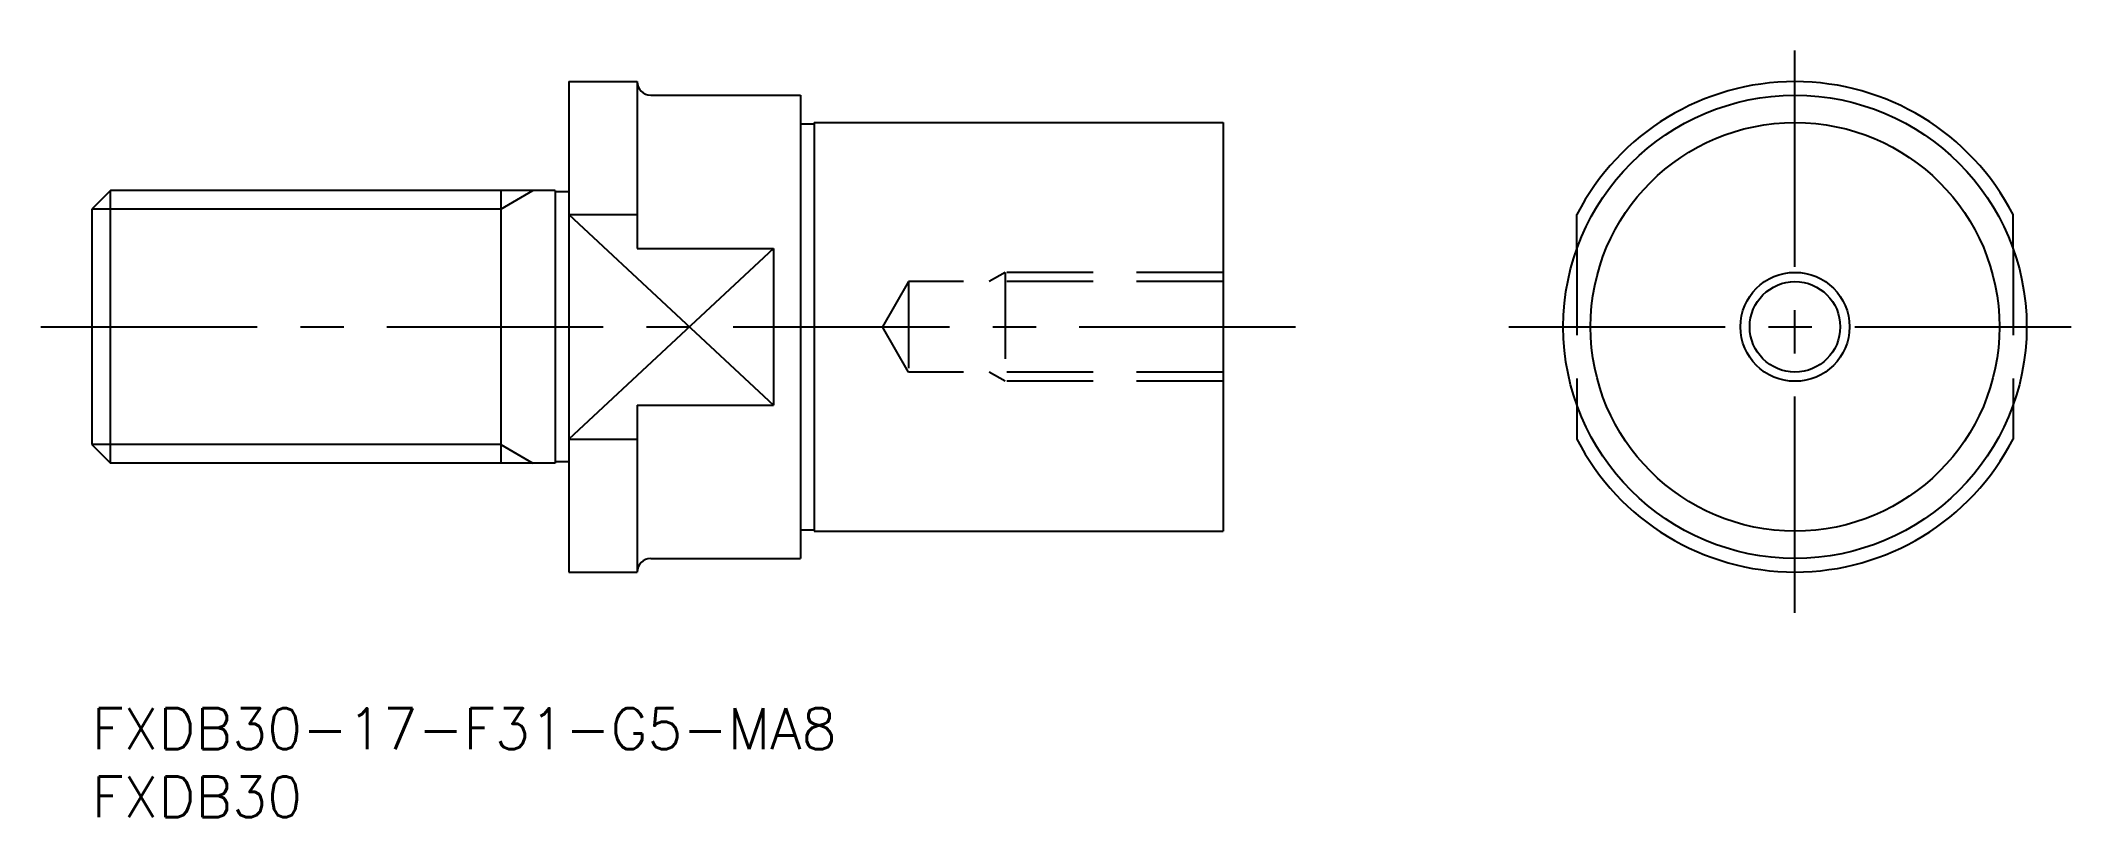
# Model space of a CAD drawing. Extents: x -4 to 146, y -8 to 49.
import ezdxf

# ---------------------------------------------------------------- set-up
doc = ezdxf.new("R2010")
doc.units = 0
doc.header["$LTSCALE"] = 0.5
doc.linetypes.add('CENTER', pattern=[50.8, 31.75, -6.35, 6.35, -6.35])
doc.linetypes.add('DASHED', pattern=[19.05, 12.7, -6.35])
for name, color, linetype in [('MSM_CENTER', 1, 'CENTER'), ('MSM_CONTINUOUS', 7, 'CONTINUOUS'), ('MSM_DASHED', 4, 'DASHED'), ('MSM_NARROW', 5, 'CONTINUOUS'), ('MSM_PART_NUMBER', 7, 'CONTINUOUS')]:
    doc.layers.add(name, color=color, linetype=linetype)
doc.styles.get("Standard").update_dxf_attribs({"font": 'txt.shx', "height": 3, "bigfont": 'bigfont.shx'})

# ---------------------------------------------------------------- blocks, each defined once
blk = doc.blocks.new('*U10')
at = {"layer": 'MSM_PART_NUMBER'}
blk.add_text('FXDB30-17-F31-G5-MA8', height=3, dxfattribs=at).set_placement((0, -3))
blk = doc.blocks.new('*U11')
at = {"layer": 'MSM_PART_NUMBER'}
blk.add_text('FXDB30', height=3, dxfattribs=at).set_placement((0, -8))

msp = doc.modelspace()

# ---------------------------------------------------------------- linework, layer by layer
at = {"layer": 'MSM_CENTER'}
for p, q in [((124.97, 7), (124.97, 49)), ((-3.75, 28), (88.36, 28)), ((103.97, 28), (145.97, 28))]:
    msp.add_line(p, q, dxfattribs=at)
at = {"layer": 'MSM_CONTINUOUS'}
for p, q in [((35, 46), (35, 10)), ((35, 46), (40, 46)), ((40, 46), (40, 33.74)), ((41, 45), (52, 45)), ((52, 45), (52, 11)), ((52, 42.9), (53, 42.9)), ((53, 43), (83, 43)), ((53, 43), (53, 13)), ((83, 43), (83, 13)), ((1.35, 38), (0, 36.65)), ((34, 38), (1.35, 38)), ((1.35, 18), (1.35, 38)), ((30, 38), (30, 18)), ((34, 38), (34, 18)), ((35, 37.9), (34, 37.9)), ((0, 36.65), (0, 19.35)), ((35, 36.25), (40, 36.25)), ((108.97, 33.74), (108.97, 36.25)), ((140.97, 33.74), (140.97, 36.25)), ((40, 33.74), (50, 33.74)), ((50, 33.74), (50, 22.26)), ((40, 22.26), (50, 22.26)), ((40, 22.26), (40, 10)), ((108.97, 22.26), (108.97, 19.75)), ((140.97, 22.26), (140.97, 19.75)), ((35, 19.75), (40, 19.75)), ((0, 19.35), (1.35, 18)), ((34, 18), (1.35, 18)), ((35, 18.1), (34, 18.1)), ((52, 13.1), (53, 13.1)), ((53, 13), (83, 13)), ((41, 11), (52, 11)), ((35, 10), (40, 10))]:
    msp.add_line(p, q, dxfattribs=at)
for radius in [17, 15, 3.32]:
    msp.add_circle((124.97, 28), radius, dxfattribs=at)
for centre, radius, start, end in [((41, 46), 1, 180, 270), ((124.97, 28), 18, 27.266, 152.734), ((124.97, 28), 18, 207.266, 332.734), ((41, 10), 1, 90, 180)]:
    msp.add_arc(centre, radius, start, end, dxfattribs=at)
at = {"layer": 'MSM_DASHED'}
for p, q in [((108.97, 33.74), (108.97, 22.26)), ((140.97, 33.74), (140.97, 22.26)), ((67, 32), (65.83, 31.32)), ((67, 32), (67, 24)), ((83, 32), (67, 32)), ((59.92, 31.32), (58, 28)), ((59.92, 31.32), (59.92, 24.68)), ((83, 31.32), (59.92, 31.32)), ((59.92, 24.68), (58, 28)), ((83, 24.68), (59.92, 24.68)), ((67, 24), (65.83, 24.68)), ((83, 24), (67, 24))]:
    msp.add_line(p, q, dxfattribs=at)
at = {"layer": 'MSM_NARROW'}
for p, q in [((30, 36.65), (32.34, 38)), ((30, 36.65), (0, 36.65)), ((35, 36.25), (50, 22.26)), ((50, 33.74), (35, 19.75)), ((30, 19.35), (0, 19.35)), ((30, 19.35), (32.34, 18))]:
    msp.add_line(p, q, dxfattribs=at)
msp.add_circle((124.97, 28), 4, dxfattribs=at)

# ---------------------------------------------------------------- block references
at = {"layer": 'MSM_CONTINUOUS'}
for name in ['*U10', '*U11']:
    msp.add_blockref(name, (0, 0), dxfattribs=at)

doc.saveas('drawing.dxf')
